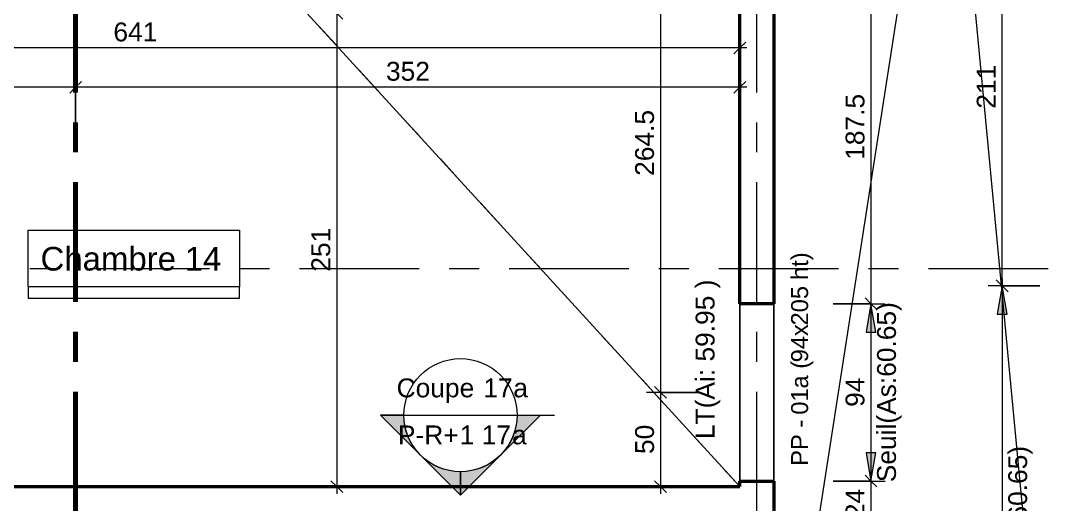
# Model space of a CAD drawing. Header units: metres. Extents: x 399 to 3028, y -427 to 863.
# Drawn here: x 436.83 to 442.31, y -392.86 to -390.29 of the extents above; entities that cross this region are included whole.
import ezdxf

# ---------------------------------------------------------------- set-up
doc = ezdxf.new("R2010")
doc.units = ezdxf.units.M
doc.linetypes.add('Ligne de quadrillage', pattern=[1.11125, 0.635, -0.15875, 0.15875, -0.15875])
doc.linetypes.add('Tiret', pattern=[0.3175, 0.15875, -0.15875])
for name, color, linetype, lineweight in [('A-ANNO-DIMS', 211, 'Continuous', 9), ('A-ANNO-DIMS-50', 211, 'Continuous', 9), ('A-DETL', 90, 'Continuous', 18), ('A-DETL-GENF', 92, 'Continuous', 18), ('A-DOOR-IDEN', 31, 'Continuous', 18), ('A-FLOR', 192, 'Continuous', 18), ('A-WALL', 113, 'Continuous', 18), ('G-ANNO-DIMS', 111, 'Continuous', 9), ('G-ANNO-SYMB', 111, 'Continuous', 9), ('G-ANNO-TEXT', 231, 'Continuous', 9), ('S-GRID', 1, 'Continuous', 9)]:
    doc.layers.add(name, color=color, linetype=linetype, lineweight=lineweight)
doc.styles.add('Arial', font='arial.ttf', dxfattribs={"height": 0.1})
doc.styles.add('Arial_11', font='arial.ttf', dxfattribs={"height": 0.125})
doc.styles.add('Arial_6', font='arial.ttf', dxfattribs={"height": 0.09})
doc.dimstyles.new('AES-_COTATION_1_50', dxfattribs={"dimscale": 0.3048, "dimtxt": 0.102026, "dimasz": 0.205052, "dimexe": 0.246063, "dimexo": 0.0625, "dimgap": 0.016404, "dimtad": 1, "dimdec": 1, "dimlfac": 100, "dimrnd": 0.5, "dimdsep": 46, "dimtxsty": 'Arial', "dimblk1": 'OBLIQUE', "dimblk2": 'OBLIQUE', "dimsah": 1, "dimcen": 0.09, "dimdle": 0.123031, "dimazin": 0, "dimtfac": 1, "dimtdec": 4, "dimtix": 1, "dimtmove": 0, "dimatfit": 3, "dimfxl": 0.656168, "dimfxlon": 1, "dimtvp": 1, "dimtolj": 1, "dimtzin": 0, "dimarcsym": 2})
doc.dimstyles.new('AES-_COTATION_1_50_2', dxfattribs={"dimscale": 0.3048, "dimtxt": 0.102026, "dimasz": 0.205052, "dimexe": 0.246063, "dimexo": 0.0625, "dimgap": 0.016404, "dimtad": 1, "dimdec": 1, "dimlfac": 100, "dimrnd": 0.5, "dimdsep": 46, "dimtxsty": 'Arial', "dimblk1": 'OBLIQUE', "dimblk2": 'OBLIQUE', "dimsah": 1, "dimcen": 0.09, "dimdle": 0.123031, "dimazin": 0, "dimtfac": 1, "dimtdec": 4, "dimtix": 1, "dimtmove": 0, "dimatfit": 3, "dimfxl": 0.656168, "dimfxlon": 1, "dimtvp": 1, "dimtolj": 1, "dimtzin": 0, "dimarcsym": 2})
doc.dimstyles.new('AES-_COTATION_1_50_3', dxfattribs={"dimscale": 0.3048, "dimtxt": 0.102026, "dimasz": 0.205052, "dimexe": 0.246063, "dimexo": 0.0625, "dimgap": 0.016404, "dimtad": 1, "dimdec": 1, "dimlfac": 100, "dimrnd": 0.5, "dimdsep": 46, "dimtxsty": 'Arial', "dimblk1": 'OBLIQUE', "dimblk2": 'OBLIQUE', "dimsah": 1, "dimcen": 0.09, "dimdle": 0.123031, "dimazin": 0, "dimtfac": 1, "dimtdec": 4, "dimtix": 1, "dimtmove": 0, "dimatfit": 3, "dimfxl": 0.656168, "dimfxlon": 1, "dimtvp": 1, "dimtolj": 1, "dimtzin": 0, "dimarcsym": 2})
doc.dimstyles.new('AES-_COTATION_Allège_1_50', dxfattribs={"dimscale": 0.3048, "dimtxt": 0.102026, "dimasz": 0.492126, "dimexe": 0.246063, "dimexo": 0.0625, "dimgap": 0.016404, "dimtad": 1, "dimdec": 1, "dimlfac": 100, "dimrnd": 0.5, "dimdsep": 46, "dimtxsty": 'Arial', "dimsah": 1, "dimcen": 0.09, "dimdle": 0.123031, "dimazin": 0, "dimtfac": 1, "dimtdec": 4, "dimtix": 1, "dimtmove": 0, "dimatfit": 3, "dimfxl": 0.656168, "dimfxlon": 1, "dimtvp": 1, "dimtolj": 1, "dimtzin": 0, "dimarcsym": 2})

# ---------------------------------------------------------------- blocks, each defined once
blk = doc.blocks.new('DIMBLOCK120-AES_EXE_BET_TZ_R_1_COF_0100-Plan coffrage PH R_1 Diffusion')
at = {"layer": 'A-ANNO-DIMS-50', "transparency": 16777216}
for p, q in [((440.4202, -389.6194), (440.1452, -389.6194)), ((440.2202, -389.6194), (440.189, -389.5882)), ((440.2202, -389.6194), (440.2203, -392.2632)), ((440.2202, -389.6194), (440.2515, -389.6507)), ((440.2202, -389.6194), (440.4202, -389.6194)), ((440.2203, -392.2632), (440.189, -392.232)), ((440.4203, -392.2632), (440.1453, -392.2632)), ((440.2203, -392.2632), (440.2515, -392.2945)), ((440.2203, -392.2632), (440.4203, -392.2632))]:
    blk.add_line(p, q, dxfattribs=at)
at = {"layer": 'A-ANNO-DIMS-50', "color": 0, "transparency": 16777216, "insert": (440.0854, -391.1148), "char_height": 0.1, "width": 0.416266, "attachment_point": 1, "rotation": 90, "line_spacing_factor": 0.941778, "style": 'Arial'}
blk.add_mtext('264.5', dxfattribs=at)
blk = doc.blocks.new('_Oblique')
at = {"color": 0, "linetype": 'ByBlock', "lineweight": -2}
blk.add_line((-0.5, -0.5), (0.5, 0.5), dxfattribs=at)
blk = doc.blocks.new('DIMBLOCK121-AES_EXE_BET_TZ_R_1_COF_0100-Plan coffrage PH R_1 Diffusion')
at = {"layer": 'A-ANNO-DIMS-50', "transparency": 16777216}
for p, q in [((440.2203, -392.2632), (440.189, -392.232)), ((440.4203, -392.2632), (440.1453, -392.2632)), ((440.2203, -392.2632), (440.2203, -392.8006)), ((440.2203, -392.2632), (440.2515, -392.2945)), ((440.2203, -392.2632), (440.4203, -392.2632)), ((440.2203, -392.7631), (440.189, -392.7319)), ((440.4203, -392.7631), (440.1453, -392.7631)), ((440.2203, -392.7631), (440.2515, -392.7944)), ((440.2203, -392.7631), (440.4203, -392.7631))]:
    blk.add_line(p, q, dxfattribs=at)
at = {"layer": 'A-ANNO-DIMS-50', "color": 0, "transparency": 16777216, "insert": (440.0855, -392.5901), "char_height": 0.1, "width": 0.184588, "attachment_point": 1, "rotation": 90, "line_spacing_factor": 0.941778, "style": 'Arial'}
blk.add_mtext('50', dxfattribs=at)
blk = doc.blocks.new('DIMBLOCK140-AES_EXE_BET_TZ_R_1_COF_0100-Plan coffrage PH R_1 Diffusion')
at = {"layer": 'A-ANNO-DIMS-50', "transparency": 16777216}
for p, q in [((434.2306, -390.6363), (434.2306, -390.3613)), ((440.6406, -390.6362), (440.6406, -390.3612)), ((440.6781, -390.4362), (434.1931, -390.4363)), ((434.2306, -390.4363), (434.1994, -390.4676)), ((434.2306, -390.4363), (434.2619, -390.405)), ((434.2306, -390.4363), (434.2306, -390.6363)), ((440.6406, -390.4362), (440.6094, -390.4675)), ((440.6406, -390.4362), (440.6719, -390.405)), ((440.6406, -390.4362), (440.6406, -390.6362))]:
    blk.add_line(p, q, dxfattribs=at)
at = {"layer": 'A-ANNO-DIMS-50', "color": 0, "transparency": 16777216, "insert": (437.3202, -390.3014), "char_height": 0.1, "width": 0.276883, "attachment_point": 1, "rotation": 0.0009, "line_spacing_factor": 0.941778, "style": 'Arial'}
blk.add_mtext('641', dxfattribs=at)
blk = doc.blocks.new('Coupe - M_Section Head - Filled-24181-AES_EXE_BET_TZ_R_1_COF_0100-Plan coffrage PH R_1 Diffusion')
at = {"layer": 'G-ANNO-SYMB'}
h = blk.add_hatch(color=256, dxfattribs=at)
edge = h.paths.add_edge_path()
edge.add_line((-0.006, 0.00849), (-0.006, 0.006))
edge.add_arc((-0.006, 0), 0.006, 90, 135)
edge.add_line((-0.01024, 0.00424), (-0.006, 0.00849))
h = blk.add_hatch(color=256, dxfattribs=at)
edge = h.paths.add_edge_path()
edge.add_line((-0.006, 0.00849), (-0.00176, 0.00424))
edge.add_arc((-0.006, 0), 0.006, 45, 90)
edge.add_line((-0.006, 0.006), (-0.006, 0.00849))
h = blk.add_hatch(color=256, dxfattribs=at)
edge = h.paths.add_edge_path()
edge.add_line((-0.01449, 0), (-0.01024, 0.00424))
edge.add_arc((-0.006, 0), 0.006, 135, 180)
edge.add_line((-0.012, 0), (-0.01449, 0))
h = blk.add_hatch(color=256, dxfattribs=at)
edge = h.paths.add_edge_path()
edge.add_line((0.00249, 0), (0, 0))
edge.add_arc((-0.006, 0), 0.006, 360, 405)
edge.add_line((-0.00176, 0.00424), (0.00249, 0))
at = {"layer": 'G-ANNO-SYMB', "lineweight": 18}
for p, q in [((-0.006, 0.00849), (-0.01449, 0)), ((-0.006, 0.00849), (-0.01024, 0.00424)), ((-0.006, 0.00849), (0.00249, 0)), ((-0.006, 0.006), (-0.006, 0.00849)), ((-0.006, 0.00849), (-0.006, 0.006)), ((-0.00176, 0.00424), (-0.006, 0.00849)), ((-0.01024, 0.00424), (-0.01449, 0)), ((0.00249, 0), (-0.00176, 0.00424)), ((-0.01449, 0), (-0.012, 0)), ((0, 0), (0.00249, 0)), ((-0.012, 0), (-0.01449, 0)), ((0, 0), (0.00249, 0))]:
    blk.add_line(p, q, dxfattribs=at)
for start, end in [(360, 180), (90, 135), (45, 90), (135, 180), (360, 45), (180, 360)]:
    blk.add_arc((-0.006, 0), 0.006, start, end, dxfattribs=at)
blk = doc.blocks.new('DIMBLOCK426-AES_EXE_BET_TZ_R_1_COF_0100-Plan coffrage PH R_1 Diffusion')
at = {"layer": 'A-ANNO-DIMS-50', "transparency": 16777216}
for p, q in [((441.3357, -389.9194), (441.3044, -389.8882)), ((441.3357, -389.8819), (441.3357, -391.8307)), ((441.1357, -389.9194), (441.4107, -389.9194)), ((441.3357, -389.9194), (441.1357, -389.9194)), ((441.3357, -389.9194), (441.3669, -389.9507)), ((441.3357, -391.7932), (441.3045, -391.7619)), ((441.1357, -391.7932), (441.4107, -391.7932)), ((441.3357, -391.7932), (441.1357, -391.7932)), ((441.3357, -391.7932), (441.367, -391.8244))]:
    blk.add_line(p, q, dxfattribs=at)
at = {"layer": 'A-ANNO-DIMS-50', "color": 0, "transparency": 16777216, "insert": (441.2009, -391.0297), "char_height": 0.1, "width": 0.416266, "attachment_point": 1, "rotation": 90, "line_spacing_factor": 0.941778, "style": 'Arial'}
blk.add_mtext('187.5', dxfattribs=at)
blk = doc.blocks.new('DIMBLOCK427-AES_EXE_BET_TZ_R_1_COF_0100-Plan coffrage PH R_1 Diffusion')
at = {"layer": 'A-ANNO-DIMS-50', "transparency": 16777216}
for points in [[(441.3357, -391.7932), (441.3093, -391.9432), (441.3622, -391.9432)], [(441.3357, -392.7332), (441.3622, -392.5832), (441.3093, -392.5832)]]:
    blk.add_hatch(color=256, dxfattribs=at).paths.add_polyline_path(points)
for p, q in [((441.3357, -391.7557), (441.3357, -392.7707)), ((441.1357, -391.7932), (441.4107, -391.7932)), ((441.3357, -391.7932), (441.1357, -391.7932)), ((441.3357, -391.7932), (441.3093, -391.9432)), ((441.3622, -391.9432), (441.3357, -391.7932)), ((441.3093, -391.9432), (441.3622, -391.9432)), ((441.3622, -392.5832), (441.3093, -392.5832)), ((441.3093, -392.5832), (441.3357, -392.7332)), ((441.3357, -392.7332), (441.3622, -392.5832)), ((441.1357, -392.7332), (441.4107, -392.7332)), ((441.3357, -392.7332), (441.1357, -392.7332))]:
    blk.add_line(p, q, dxfattribs=at)
at = {"layer": 'A-ANNO-DIMS-50', "color": 0, "transparency": 16777216, "char_height": 0.1, "attachment_point": 1, "line_spacing_factor": 0.941778, "style": 'Arial'}
for s, insert, width, rotation in [('Seuil(As:60.65)', (441.3679, -392.7396), 1.143318, 90.0009), ('94', (441.2009, -392.3401), 0.184588, 90)]:
    blk.add_mtext(s, dxfattribs=dict(at, insert=insert, width=width, rotation=rotation))
blk = doc.blocks.new('DIMBLOCK428-AES_EXE_BET_TZ_R_1_COF_0100-Plan coffrage PH R_1 Diffusion')
at = {"layer": 'A-ANNO-DIMS-50', "transparency": 16777216}
for p, q in [((441.3357, -392.6957), (441.3357, -393.0107)), ((441.1357, -392.7332), (441.4107, -392.7332)), ((441.3357, -392.7332), (441.1357, -392.7332)), ((441.3357, -392.7332), (441.3045, -392.7019)), ((441.3357, -392.7332), (441.367, -392.7644)), ((441.3357, -392.9732), (441.3045, -392.9419)), ((441.1357, -392.9732), (441.4107, -392.9732)), ((441.3357, -392.9732), (441.1357, -392.9732)), ((441.3357, -392.9732), (441.367, -393.0044))]:
    blk.add_line(p, q, dxfattribs=at)
at = {"layer": 'A-ANNO-DIMS-50', "color": 0, "transparency": 16777216, "insert": (441.2009, -392.9301), "char_height": 0.1, "width": 0.184588, "attachment_point": 1, "rotation": 90, "line_spacing_factor": 0.941778, "style": 'Arial'}
blk.add_mtext('24', dxfattribs=at)
blk = doc.blocks.new('DIMBLOCK429-AES_EXE_BET_TZ_R_1_COF_0100-Plan coffrage PH R_1 Diffusion')
at = {"layer": 'A-ANNO-DIMS-50', "transparency": 16777216}
for points in [[(441.3357, -392.9732), (441.3093, -393.1232), (441.3622, -393.1232)], [(441.3358, -393.9132), (441.3622, -393.7632), (441.3093, -393.7632)]]:
    blk.add_hatch(color=256, dxfattribs=at).paths.add_polyline_path(points)
for p, q in [((441.3357, -392.9357), (441.3358, -393.9507)), ((441.1357, -392.9732), (441.4107, -392.9732)), ((441.3357, -392.9732), (441.1357, -392.9732)), ((441.3357, -392.9732), (441.3093, -393.1232)), ((441.3622, -393.1232), (441.3357, -392.9732)), ((441.3093, -393.1232), (441.3622, -393.1232)), ((441.3622, -393.7632), (441.3093, -393.7632)), ((441.3093, -393.7632), (441.3358, -393.9132)), ((441.3358, -393.9132), (441.3622, -393.7632)), ((441.1358, -393.9132), (441.4108, -393.9132)), ((441.3358, -393.9132), (441.1358, -393.9132))]:
    blk.add_line(p, q, dxfattribs=at)
at = {"layer": 'A-ANNO-DIMS-50', "color": 0, "transparency": 16777216, "char_height": 0.1, "attachment_point": 1, "line_spacing_factor": 0.941778, "style": 'Arial'}
for s, insert, width, rotation in [('Seuil(As:60.65)', (441.3679, -393.9196), 1.143318, 90.0009), ('94', (441.2009, -393.5201), 0.184588, 90)]:
    blk.add_mtext(s, dxfattribs=dict(at, insert=insert, width=width, rotation=rotation))
blk = doc.blocks.new('DIMBLOCK513-AES_EXE_BET_TZ_R_1_COF_0100-Plan coffrage PH R_1 Diffusion')
at = {"layer": 'A-ANNO-DIMS-50', "transparency": 16777216}
for points in [[(442.031, -391.6982), (442.0045, -391.8482), (442.0574, -391.8482)], [(442.031, -394.4774), (442.0574, -394.3274), (442.0045, -394.3274)]]:
    blk.add_hatch(color=256, dxfattribs=at).paths.add_polyline_path(points)
for p, q in [((442.231, -391.6982), (441.956, -391.6982)), ((442.031, -391.6982), (442.0045, -391.8482)), ((442.031, -391.6607), (442.031, -394.5149)), ((442.0574, -391.8482), (442.031, -391.6982)), ((442.031, -391.6982), (442.231, -391.6982)), ((442.0045, -391.8482), (442.0574, -391.8482)), ((442.0574, -394.3274), (442.0045, -394.3274)), ((442.0045, -394.3274), (442.031, -394.4774)), ((442.031, -394.4774), (442.0574, -394.3274)), ((442.231, -394.4774), (441.956, -394.4774)), ((442.031, -394.4774), (442.231, -394.4774))]:
    blk.add_line(p, q, dxfattribs=at)
at = {"layer": 'A-ANNO-DIMS-50', "color": 0, "transparency": 16777216, "char_height": 0.1, "attachment_point": 1, "rotation": 90, "line_spacing_factor": 0.941778, "style": 'Arial'}
for s, insert, width in [('Relevé(As:60.65)', (442.0631, -393.6262), 1.292119), ('278', (441.8962, -393.2032), 0.276883)]:
    blk.add_mtext(s, dxfattribs=dict(at, insert=insert, width=width))
blk = doc.blocks.new('DIMBLOCK624-AES_EXE_BET_TZ_R_1_COF_0100-Plan coffrage PH R_1 Diffusion')
at = {"layer": 'A-ANNO-DIMS-50', "transparency": 16777216}
for p, q in [((442.031, -389.5882), (441.9997, -389.5569)), ((442.231, -389.5882), (441.956, -389.5882)), ((442.031, -391.7357), (442.031, -389.5882)), ((442.031, -389.5882), (442.0622, -389.6194)), ((442.031, -389.5882), (442.231, -389.5882)), ((442.231, -391.6982), (441.956, -391.6982)), ((442.031, -391.6982), (441.9997, -391.6669)), ((442.031, -391.6982), (442.0622, -391.7294)), ((442.031, -391.6982), (442.231, -391.6982))]:
    blk.add_line(p, q, dxfattribs=at)
at = {"layer": 'A-ANNO-DIMS-50', "color": 0, "transparency": 16777216, "insert": (441.8962, -390.7585), "char_height": 0.1, "width": 0.276883, "attachment_point": 1, "rotation": 90, "line_spacing_factor": 0.941778, "style": 'Arial'}
blk.add_mtext('211', dxfattribs=at)
blk = doc.blocks.new('DIMBLOCK640-AES_EXE_BET_TZ_R_1_COF_0100-Plan coffrage PH R_1 Diffusion')
at = {"layer": 'A-ANNO-DIMS-50', "transparency": 16777216}
for p, q in [((437.1199, -390.8449), (437.1199, -390.5699)), ((440.6406, -390.8448), (440.6406, -390.5698)), ((437.1199, -390.6449), (437.0886, -390.6761)), ((437.1199, -390.6449), (437.1511, -390.6136)), ((440.6781, -390.6448), (437.1199, -390.6449)), ((437.1199, -390.6449), (437.1199, -390.8449)), ((440.6406, -390.6448), (440.6094, -390.6761)), ((440.6406, -390.6448), (440.6719, -390.6136)), ((440.6406, -390.6448), (440.6406, -390.8448))]:
    blk.add_line(p, q, dxfattribs=at)
at = {"layer": 'A-ANNO-DIMS-50', "color": 0, "transparency": 16777216, "insert": (438.7649, -390.51), "char_height": 0.1, "width": 0.276883, "attachment_point": 1, "rotation": 0.0009, "line_spacing_factor": 0.941778, "style": 'Arial'}
blk.add_mtext('352', dxfattribs=at)
blk = doc.blocks.new('DIMBLOCK641-AES_EXE_BET_TZ_R_1_COF_0100-Plan coffrage PH R_1 Diffusion')
at = {"layer": 'A-ANNO-DIMS-50', "transparency": 16777216}
for p, q in [((434.2306, -390.8449), (434.2306, -390.5699)), ((437.1199, -390.8449), (437.1199, -390.5699)), ((437.1199, -390.6449), (434.1931, -390.6449)), ((434.2306, -390.6449), (434.1994, -390.6762)), ((434.2306, -390.6449), (434.2619, -390.6137)), ((434.2306, -390.6449), (434.2306, -390.8449)), ((437.1199, -390.6449), (437.0886, -390.6761)), ((437.1199, -390.6449), (437.1511, -390.6136)), ((437.1199, -390.6449), (437.1199, -390.8449))]:
    blk.add_line(p, q, dxfattribs=at)
at = {"layer": 'A-ANNO-DIMS-50', "color": 0, "transparency": 16777216, "insert": (435.5599, -390.5101), "char_height": 0.1, "width": 0.276883, "attachment_point": 1, "rotation": 0.0009, "line_spacing_factor": 0.941778, "style": 'Arial'}
blk.add_mtext('289', dxfattribs=at)
blk = doc.blocks.new('DIMBLOCK808-AES_EXE_BET_TZ_R_1_COF_0100-Plan coffrage PH R_1 Diffusion')
at = {"layer": 'A-ANNO-DIMS-50', "transparency": 16777216}
for p, q in [((438.5043, -390.2523), (438.473, -390.221)), ((438.7043, -390.2523), (438.4293, -390.2523)), ((438.5043, -390.2523), (438.5043, -392.8007)), ((438.5043, -390.2523), (438.5355, -390.2835)), ((438.5043, -390.2523), (438.7043, -390.2523)), ((438.5043, -392.7632), (438.4731, -392.7319)), ((438.7043, -392.7632), (438.4293, -392.7632)), ((438.5043, -392.7632), (438.5356, -392.7944)), ((438.5043, -392.7632), (438.7043, -392.7632))]:
    blk.add_line(p, q, dxfattribs=at)
at = {"layer": 'A-ANNO-DIMS-50', "color": 0, "transparency": 16777216, "insert": (438.3695, -391.6231), "char_height": 0.1, "width": 0.276883, "attachment_point": 1, "rotation": 90, "line_spacing_factor": 0.941778, "style": 'Arial'}
blk.add_mtext('251', dxfattribs=at)

msp = doc.modelspace()

# ---------------------------------------------------------------- linework, layer by layer
at = {"layer": 'A-DETL', "color": 51}
for p, q in [((440.8207, -394.4774), (441.7318, -388.6021)), ((441.7318, -388.6021), (442.2907, -394.4774)), ((437.7684, -389.6187), (440.6406, -392.7631))]:
    msp.add_line(p, q, dxfattribs=at)
at = {"layer": 'A-DETL', "linetype": 'Tiret'}
msp.add_line((437.7684, -389.6187), (440.6406, -392.7631), dxfattribs=at)
at = {"layer": 'A-DETL'}
for p, q in [((436.8685, -391.4032), (437.9885, -391.4032)), ((436.8685, -391.7032), (436.8685, -391.4032)), ((437.9885, -391.4032), (437.9885, -391.7032)), ((437.9885, -391.7032), (436.8685, -391.7032)), ((436.8685, -391.7032), (436.8685, -391.7632)), ((437.9885, -391.7032), (436.8685, -391.7032)), ((437.9885, -391.7632), (437.9885, -391.7032)), ((436.8685, -391.7632), (437.9885, -391.7632))]:
    msp.add_line(p, q, dxfattribs=at)
at = {"layer": 'A-DETL-GENF', "linetype": 'Tiret'}
for p, q in [((437.9885, -391.7032), (436.8685, -391.7032)), ((436.8685, -391.7032), (436.8685, -391.7632)), ((437.9885, -391.7632), (437.9885, -391.7032)), ((436.8685, -391.7632), (437.9885, -391.7632))]:
    msp.add_line(p, q, dxfattribs=at)
at = {"layer": 'A-FLOR', "color": 31, "lineweight": 25}
for p, q in [((440.8207, -394.4774), (440.8205, -384.8379)), ((440.6406, -386.4742), (440.6406, -392.7631)), ((440.6406, -392.7631), (434.2306, -392.7632))]:
    msp.add_line(p, q, dxfattribs=at)
at = {"layer": 'A-WALL', "color": 2, "lineweight": 50}
for p, q in [((440.6406, -391.7932), (440.6406, -389.9194)), ((440.8206, -389.9194), (440.8206, -391.7932)), ((440.8206, -391.7932), (440.6406, -391.7932)), ((440.6406, -392.7631), (440.6406, -392.7332)), ((440.6406, -392.7332), (440.8206, -392.7332)), ((440.8206, -392.7332), (440.8206, -392.9732)), ((434.2306, -392.7632), (440.6406, -392.7631))]:
    msp.add_line(p, q, dxfattribs=at)
at = {"layer": 'A-WALL', "color": 3, "lineweight": 25}
for p, q in [((440.6406, -391.7932), (440.6406, -392.7332)), ((440.8206, -392.7332), (440.8206, -391.7932))]:
    msp.add_line(p, q, dxfattribs=at)
at = {"layer": 'G-ANNO-DIMS'}
msp.add_line((440.8206, -391.8758), (440.8206, -391.8758), dxfattribs=at)
msp.add_line((440.8206, -391.8758), (440.8206, -391.8758), dxfattribs=at)
at = {"layer": 'G-ANNO-SYMB', "lineweight": 18}
msp.add_line((438.8597, -392.3838), (439.4597, -392.3838), dxfattribs=at)
at = {"layer": 'G-ANNO-SYMB'}
msp.add_line((439.4597, -392.3838), (439.6579, -392.3838), dxfattribs=at)
at = {"layer": 'S-GRID', "linetype": 'Ligne de quadrillage', "lineweight": 100}
msp.add_line((437.1204, -424.01), (437.1197, -380.1745), dxfattribs=at)
at = {"layer": 'S-GRID', "linetype": 'Ligne de quadrillage'}
for p, q in [((440.7311, -424.0099), (440.7305, -380.1745)), ((430.5272, -391.6068), (470.4951, -391.6063))]:
    msp.add_line(p, q, dxfattribs=at)

# ---------------------------------------------------------------- block references
at = {"layer": 'G-ANNO-SYMB', "lineweight": 18, "extrusion": (0, 0, -1), "xscale": 49.99999999999996, "yscale": 49.99999999999996, "zscale": 49.99999999999996, "rotation": 179.9991493629032}
msp.add_blockref('Coupe - M_Section Head - Filled-24181-AES_EXE_BET_TZ_R_1_COF_0100-Plan coffrage PH R_1 Diffusion', (-439.4597, -392.3838), dxfattribs=at)

# ---------------------------------------------------------------- texts
at = {"layer": 'A-DOOR-IDEN', "lineweight": 9, "char_height": 0.09, "attachment_point": 1, "rotation": 90, "style": 'Arial_6'}
for s, insert, width in [('ht)', (440.9123, -391.6671), 0.172363), ('205 ', (440.9123, -391.9085), 0.292616), ('\\fArial|b0|i0|c178|p34|;x', (440.9123, -391.9648), 0.068143), ('94', (440.9123, -392.1037), 0.168354), ('a (', (440.9123, -392.2426), 0.168354), ('01', (440.9123, -392.3815), 0.168354), ('PP - ', (440.9123, -392.6527), 0.328692)]:
    msp.add_mtext(s, dxfattribs=dict(at, insert=insert, width=width))
at = {"layer": 'G-ANNO-DIMS', "insert": (440.4065, -392.511), "char_height": 0.1, "width": 1.011239, "attachment_point": 1, "rotation": 90, "line_spacing_factor": 0.941778, "style": 'Arial'}
msp.add_mtext('LT(Ai: 59.95 )', dxfattribs=at)
at = {"layer": 'G-ANNO-SYMB', "char_height": 0.1, "attachment_point": 1, "style": 'Arial'}
for s, insert, width in [('Coupe ', (438.8213, -392.1894), 0.557173), ('17', (439.2811, -392.1894), 0.192405), ('\\fArial|b0|i0|c178|p34|;a', (439.4398, -392.1894), 0.096202), ('P-R+', (438.8281, -392.4388), 0.396835), ('1 17', (439.1555, -392.4388), 0.336709), ('\\fArial|b0|i0|c178|p34|;a', (439.4333, -392.4388), 0.096202)]:
    msp.add_mtext(s, dxfattribs=dict(at, insert=insert, width=width))
at = {"layer": 'G-ANNO-TEXT', "color": 7, "char_height": 0.125, "attachment_point": 1, "style": 'Arial_11'}
for s, insert, width in [('Chambre ', (436.934, -391.4919), 0.925949), ('14', (437.698, -391.4919), 0.232489)]:
    msp.add_mtext(s, dxfattribs=dict(at, insert=insert, width=width))

# ---------------------------------------------------------------- dimensions: what is measured, and where the dimension line sits
at = {"layer": 'A-ANNO-DIMS'}
for base, p1, p2, angle, dimstyle, override, picture, middle in [((442.031, -389.5882), (442.231, -391.6982), (442.231, -389.5882), 90, 'AES-_COTATION_1_50_2', {"dimpost": '<>', "dimfxl": 2.110038}, 'DIMBLOCK624-AES_EXE_BET_TZ_R_1_COF_0100-Plan coffrage PH R_1 Diffusion', (441.9758, -390.6432)), ((440.2203, -392.2632), (440.4202, -389.6194), (440.4203, -392.2632), 270.0009, 'AES-_COTATION_1_50', {"dimpost": '<>', "dimfxl": 2.643769}, 'DIMBLOCK120-AES_EXE_BET_TZ_R_1_COF_0100-Plan coffrage PH R_1 Diffusion', (440.2763, -390.9413)), ((441.3357, -391.7932), (441.1357, -389.9194), (441.1357, -391.7932), 270.0009, 'AES-_COTATION_1_50_2', {"dimpost": '<>', "dimfxl": 1.873769}, 'DIMBLOCK426-AES_EXE_BET_TZ_R_1_COF_0100-Plan coffrage PH R_1 Diffusion', (441.3918, -390.8563)), ((438.5043, -392.7632), (438.7043, -390.2523), (438.7043, -392.7632), 270.0009, 'AES-_COTATION_1_50_3', {"dimpost": '<>', "dimfxl": 2.510877}, 'DIMBLOCK808-AES_EXE_BET_TZ_R_1_COF_0100-Plan coffrage PH R_1 Diffusion', (438.5604, -391.5077)), ((434.2306, -390.4363), (440.6406, -390.6362), (434.2306, -390.6363), 0.0009, 'AES-_COTATION_1_50', {"dimpost": '<>', "dimfxl": 6.41}, 'DIMBLOCK140-AES_EXE_BET_TZ_R_1_COF_0100-Plan coffrage PH R_1 Diffusion', (437.4356, -390.3802)), ((434.2306, -390.6449), (437.1199, -390.8449), (434.2306, -390.8449), 0.0009, 'AES-_COTATION_1_50_2', {"dimpost": '<>', "dimfxl": 2.889255}, 'DIMBLOCK641-AES_EXE_BET_TZ_R_1_COF_0100-Plan coffrage PH R_1 Diffusion', (435.6752, -390.5888)), ((437.1199, -390.6449), (440.6406, -390.8448), (437.1199, -390.8449), 0.0009, 'AES-_COTATION_1_50_2', {"dimpost": '<>', "dimfxl": 3.520745}, 'DIMBLOCK640-AES_EXE_BET_TZ_R_1_COF_0100-Plan coffrage PH R_1 Diffusion', (438.8802, -390.5888)), ((440.2203, -392.7631), (440.4203, -392.2632), (440.4203, -392.7631), 270.0009, 'AES-_COTATION_1_50', {"dimpost": '<>', "dimfxl": 0.499935}, 'DIMBLOCK121-AES_EXE_BET_TZ_R_1_COF_0100-Plan coffrage PH R_1 Diffusion', (440.2763, -392.5132)), ((441.3357, -392.9732), (441.1357, -392.7332), (441.1357, -392.9732), 270.0009, 'AES-_COTATION_1_50_2', {"dimpost": '<>', "dimfxl": 0.239999}, 'DIMBLOCK428-AES_EXE_BET_TZ_R_1_COF_0100-Plan coffrage PH R_1 Diffusion', (441.3909, -392.8532))]:
    dim = msp.add_linear_dim(base=base, p1=p1, p2=p2, angle=angle, dimstyle=dimstyle, override=override, dxfattribs=at)
    dim.commit()
    dim.dimension.update_dxf_attribs({"geometry": picture, "text_midpoint": middle})
for base, p1, p2, angle, text, override, picture, middle in [((441.3357, -392.7332), (441.1357, -391.7932), (441.1357, -392.7332), 270.0009, '<>\\XSeuil(As:60.65)', {"dimpost": '<>', "dimfxl": 0.94}, 'DIMBLOCK427-AES_EXE_BET_TZ_R_1_COF_0100-Plan coffrage PH R_1 Diffusion', (441.3357, -392.2632)), ((442.031, -394.4774), (442.231, -391.6982), (442.231, -394.4774), 90, '<>\\XRelevé(As:60.65)', {"dimpost": '<>', "dimfxl": 2.779208}, 'DIMBLOCK513-AES_EXE_BET_TZ_R_1_COF_0100-Plan coffrage PH R_1 Diffusion', (442.031, -393.0878)), ((441.3358, -393.9132), (441.1357, -392.9732), (441.1358, -393.9132), 270.0009, '<>\\XSeuil(As:60.65)', {"dimpost": '<>', "dimfxl": 0.94}, 'DIMBLOCK429-AES_EXE_BET_TZ_R_1_COF_0100-Plan coffrage PH R_1 Diffusion', (441.3357, -393.4432))]:
    dim = msp.add_linear_dim(base=base, p1=p1, p2=p2, angle=angle, text=text, dimstyle='AES-_COTATION_Allège_1_50', override=override, dxfattribs=at)
    dim.commit()
    dim.dimension.update_dxf_attribs({"geometry": picture, "text_midpoint": middle})

doc.saveas('drawing.dxf')
